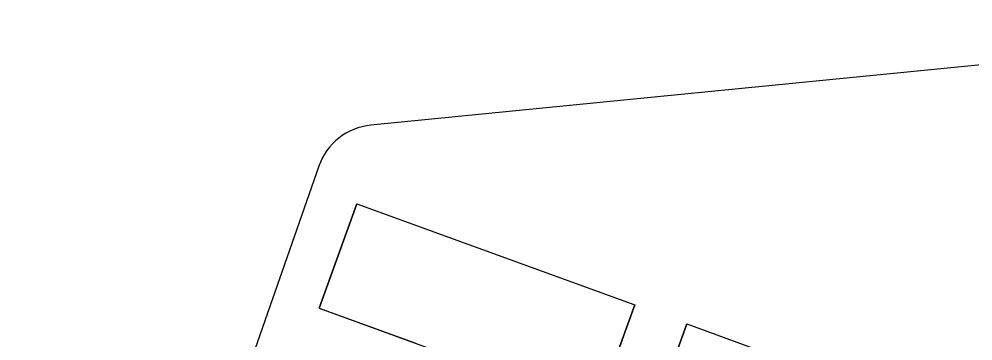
# Model space of a CAD drawing. Header units: millimetres. Extents: x -21.3 to 20, y -24.1 to 23.1.
# Drawn here: x -21.28 to -5.79, y 17.86 to 23.08 of the extents above; entities that cross this region are included whole.
import ezdxf

# ---------------------------------------------------------------- set-up
doc = ezdxf.new("R2010")
doc.units = ezdxf.units.MM

msp = doc.modelspace()

# ---------------------------------------------------------------- linework, layer by layer
for p, q in [((1.846, 23.085, -6.2), (-15.565, 21.363, -6.2)), ((1.846, 23.085), (-15.565, 21.363)), ((1.846, 23.085, -6.2), (-15.565, 21.363, -6.2)), ((1.846, 23.085), (-15.565, 21.363)), ((-15.565, 21.363, -6.2), (-15.565, 21.363)), ((-15.565, 21.363, -6.2), (-15.565, 21.363)), ((-16.41, 20.697, -6.2), (-21.276, 6.756, -6.2)), ((-16.41, 20.697), (-21.276, 6.756)), ((-16.41, 20.697, -6.2), (-21.276, 6.756, -6.2)), ((-16.41, 20.697), (-21.276, 6.756)), ((-16.41, 20.697, -6.2), (-16.41, 20.697)), ((-16.41, 20.697, -6.2), (-16.41, 20.697)), ((-16.405, 18.395), (-15.79, 20.087)), ((-15.79, 20.087, -5.85), (-16.405, 18.395, -5.85)), ((-16.405, 18.395), (-15.79, 20.087)), ((-15.79, 20.087, -5.85), (-16.405, 18.395, -5.85)), ((-15.79, 20.087), (-11.279, 18.445)), ((-15.79, 20.087, -5.85), (-15.79, 20.087)), ((-15.79, 20.087, -5.85), (-15.79, 20.087)), ((-15.79, 20.087, -5.85), (-11.279, 18.445, -5.85)), ((-15.79, 20.087), (-11.279, 18.445)), ((-15.79, 20.087, -5.85), (-11.279, 18.445, -5.85)), ((-11.895, 16.754), (-11.279, 18.445)), ((-11.895, 16.754), (-11.279, 18.445)), ((-11.279, 18.445, -5.85), (-11.895, 16.754, -5.85)), ((-11.279, 18.445, -5.85), (-11.895, 16.754, -5.85)), ((-11.279, 18.445, -5.85), (-11.279, 18.445)), ((-11.279, 18.445, -5.85), (-11.279, 18.445)), ((-16.405, 18.395), (-14.853, 17.83)), ((-16.405, 18.395), (-14.853, 17.83)), ((-16.405, 18.395, -5.85), (-11.895, 16.754, -5.85)), ((-16.405, 18.395, -5.85), (-16.405, 18.395)), ((-16.405, 18.395, -5.85), (-16.405, 18.395)), ((-16.405, 18.395, -5.85), (-11.895, 16.754, -5.85)), ((-11.049, 16.446), (-10.433, 18.137)), ((-10.433, 18.137, -5.85), (-11.049, 16.446, -5.85)), ((-11.049, 16.446), (-10.433, 18.137)), ((-10.433, 18.137, -5.85), (-11.049, 16.446, -5.85)), ((-10.433, 18.137), (-5.923, 16.496)), ((-10.433, 18.137, -5.85), (-10.433, 18.137)), ((-10.433, 18.137, -5.85), (-10.433, 18.137)), ((-10.433, 18.137, -5.85), (-5.923, 16.496, -5.85)), ((-10.433, 18.137), (-5.923, 16.496)), ((-10.433, 18.137, -5.85), (-5.923, 16.496, -5.85))]:
    msp.add_line(p, q)
for centre in [(-15.466, 20.368, -6.2), (-15.466, 20.368), (-15.466, 20.368, -6.2), (-15.466, 20.368)]:
    msp.add_arc(centre, 1, 95.6482, 160.7614)

doc.saveas('drawing.dxf')
